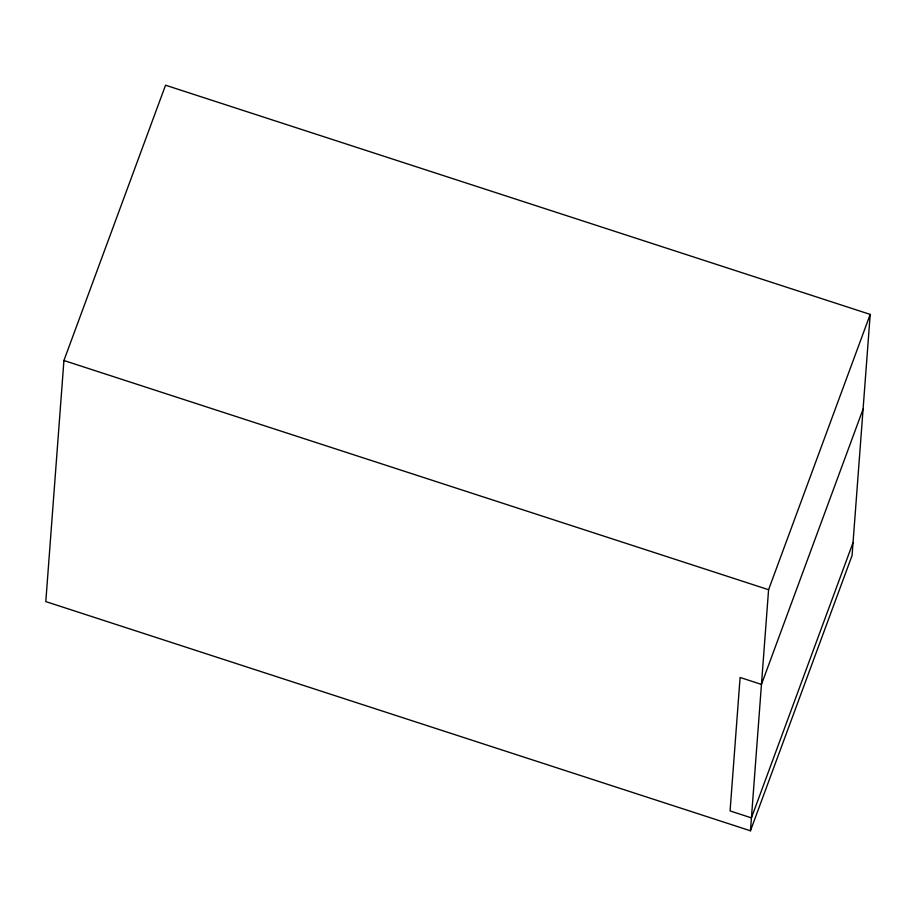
<?xml version="1.0" encoding="UTF-8"?>
<svg xmlns="http://www.w3.org/2000/svg" width="916" height="916" viewBox="0 0 916 916"><rect width="100%" height="100%" fill="white"/><g stroke="black" fill="none" stroke-linecap="round" stroke-linejoin="round"><path stroke-width="1.37" d="M63.925 360.515L45.8 601.594L750.456 830.789L852.075 555.485L870.2 314.406L165.544 85.211L63.925 360.515L768.581 589.709L750.456 830.789M768.581 589.709L870.2 314.406M863.078 409.12L761.459 684.424L740.105 677.474L730.075 810.923L751.429 817.873L853.048 542.57"/></g></svg>
